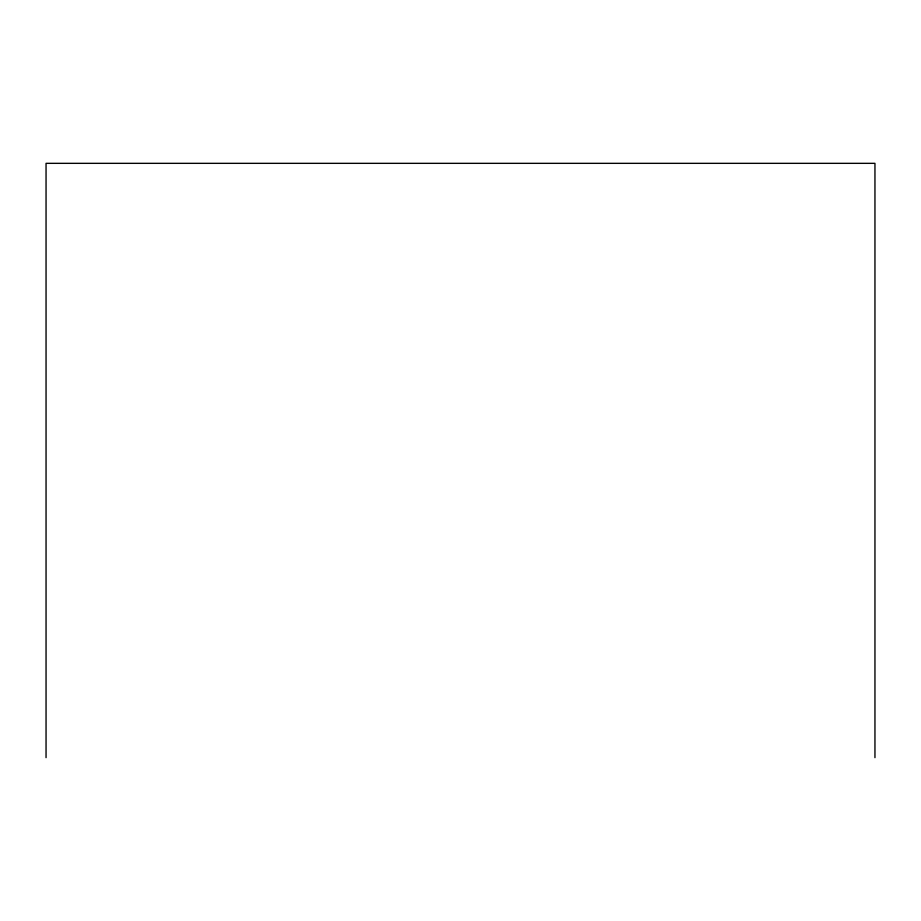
<?xml version="1.0" encoding="UTF-8"?>
<svg xmlns="http://www.w3.org/2000/svg" width="921" height="921" viewBox="0 0 921 921"><rect width="100%" height="100%" fill="white"/><g stroke="black" fill="none" stroke-linecap="round" stroke-linejoin="round"><path stroke-width="1.38" d="M874.95 757.661L874.95 163.339L46.05 163.339L46.05 757.661"/></g></svg>
